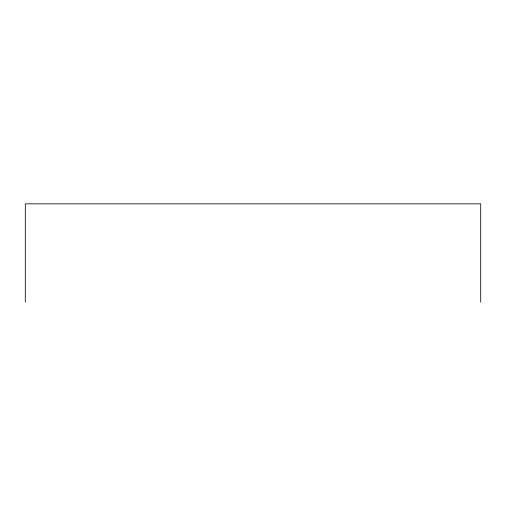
<?xml version="1.0" encoding="UTF-8"?>
<svg xmlns="http://www.w3.org/2000/svg" width="506" height="506" viewBox="0 0 506 506"><rect width="100%" height="100%" fill="white"/><g stroke="black" fill="none" stroke-linecap="round" stroke-linejoin="round"><path stroke-width="0.76" d="M480.7 302.152L480.7 203.848L25.3 203.848L25.3 302.152"/></g></svg>
